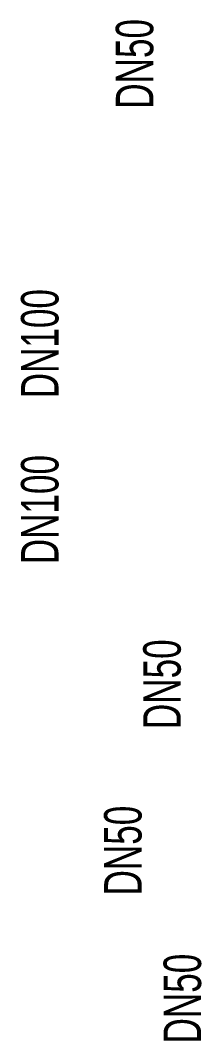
# Model space of a CAD drawing. Extents: x 0 to 2838408, y -923048 to 203859.
# Drawn here: x 2420469 to 2420836, y -923048 to -920981 of the extents above; entities that cross this region are included whole.
import ezdxf
from ezdxf.enums import TextEntityAlignment as Align

# ---------------------------------------------------------------- set-up
doc = ezdxf.new("R2010")
doc.units = 0
doc.header["$LTSCALE"] = 1000
doc.layers.add('WP_P_DN', color=4, linetype='Continuous')
doc.styles.add('HZ', font='aaa等高度-单线.shx', dxfattribs={"width": 0.7, "height": 50, "bigfont": 'aaa-hztxt.shx'})

msp = doc.modelspace()

# ---------------------------------------------------------------- texts
at = {"layer": 'WP_P_DN', "style": 'HZ', "width": 0.7}
for s, p in [('DN50', (2420699.8, -921069.5)), ('DN100', (2420507.9, -921636.3)), ('DN100', (2420507.9, -921972.4)), ('DN50', (2420755.3, -922326.1)), ('DN50', (2420676.1, -922663.1)), ('DN50', (2420796.5, -922962.9))]:
    msp.add_text(s, height=75.94, rotation=90, dxfattribs=at).set_placement(p, align=Align.MIDDLE)

doc.saveas('drawing.dxf')
